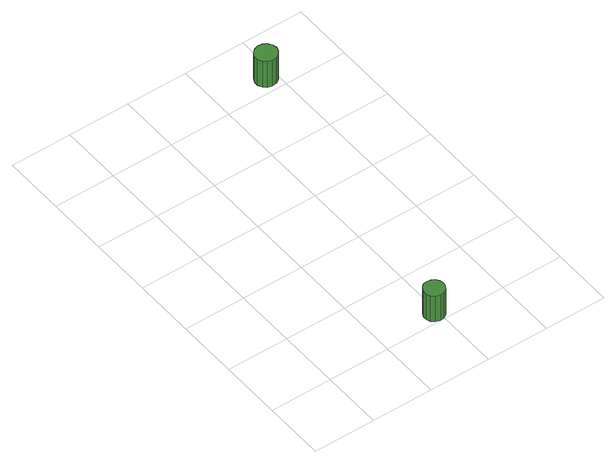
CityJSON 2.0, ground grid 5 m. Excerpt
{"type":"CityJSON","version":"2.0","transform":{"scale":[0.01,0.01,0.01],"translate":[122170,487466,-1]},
"CityObjects":{
"tree1":{"type":"SolitaryVegetationObject","attributes":{"function":"something"},"geometry":[{"type":"MultiSurface","lod":"1","boundaries":[[[0,1,2,3,4,5,6,7,8,9,10,11,12,13,14]],[[15,16,17,18,19,20,21,22,23,24,25,26,27,28,29]],[[0,29,28,1]],[[1,28,27,2]],[[2,27,26,3]],[[3,26,25,4]],[[4,25,24,5]],[[5,24,23,6]],[[6,23,22,7]],[[7,22,21,8]],[[8,21,20,9]],[[9,20,19,10]],[[10,19,18,11]],[[11,18,17,12]],[[12,17,16,13]],[[13,16,15,14]],[[14,15,29,0]]]}]},
"tree2":{"type":"SolitaryVegetationObject","attributes":{"function":"something"}},
"tree3":{"type":"SolitaryVegetationObject","attributes":{"function":"something"},"geometry":[{"type":"MultiSurface","lod":"1","boundaries":[[[30,31,32,33,34,35,36,37,38,39,40,41,42,43,44]],[[45,46,47,48,49,50,51,52,53,54,55,56,57,58,59]],[[30,59,58,31]],[[31,58,57,32]],[[32,57,56,33]],[[33,56,55,34]],[[34,55,54,35]],[[35,54,53,36]],[[36,53,52,37]],[[37,52,51,38]],[[38,51,50,39]],[[39,50,49,40]],[[40,49,48,41]],[[41,48,47,42]],[[42,47,46,43]],[[43,46,45,44]],[[44,45,59,30]]]}]}
},
"vertices":[
[1051,87,336],[1044,121,336],[1024,149,336],[994,166,336],[960,169,336],[927,159,336],[902,136,336],[888,104,336],[888,70,336],[902,39,336],[927,16,336],[960,5,336],[994,9,336],[1024,26,336],[1044,54,336],[1044,54,87],[1024,26,87],[994,9,87],[960,5,87],[927,16,87],[902,39,87],[888,70,87],[888,104,87],[902,136,87],[927,159,87],[960,169,87],[994,166,87],[1024,149,87],[1044,121,87],[1051,87,87],
[1503,2621,346],[1495,2657,346],[1473,2687,346],[1442,2705,346],[1405,2709,346],[1370,2697,346],[1343,2673,346],[1328,2639,346],[1328,2603,346],[1343,2569,346],[1370,2545,346],[1405,2534,346],[1442,2537,346],[1473,2556,346],[1495,2585,346],[1495,2585,92],[1473,2556,92],[1442,2537,92],[1405,2534,92],[1370,2545,92],[1343,2569,92],[1328,2603,92],[1328,2639,92],[1343,2673,92],[1370,2697,92],[1405,2709,92],[1442,2705,92],[1473,2687,92],[1495,2657,92],[1503,2621,92]
]}
